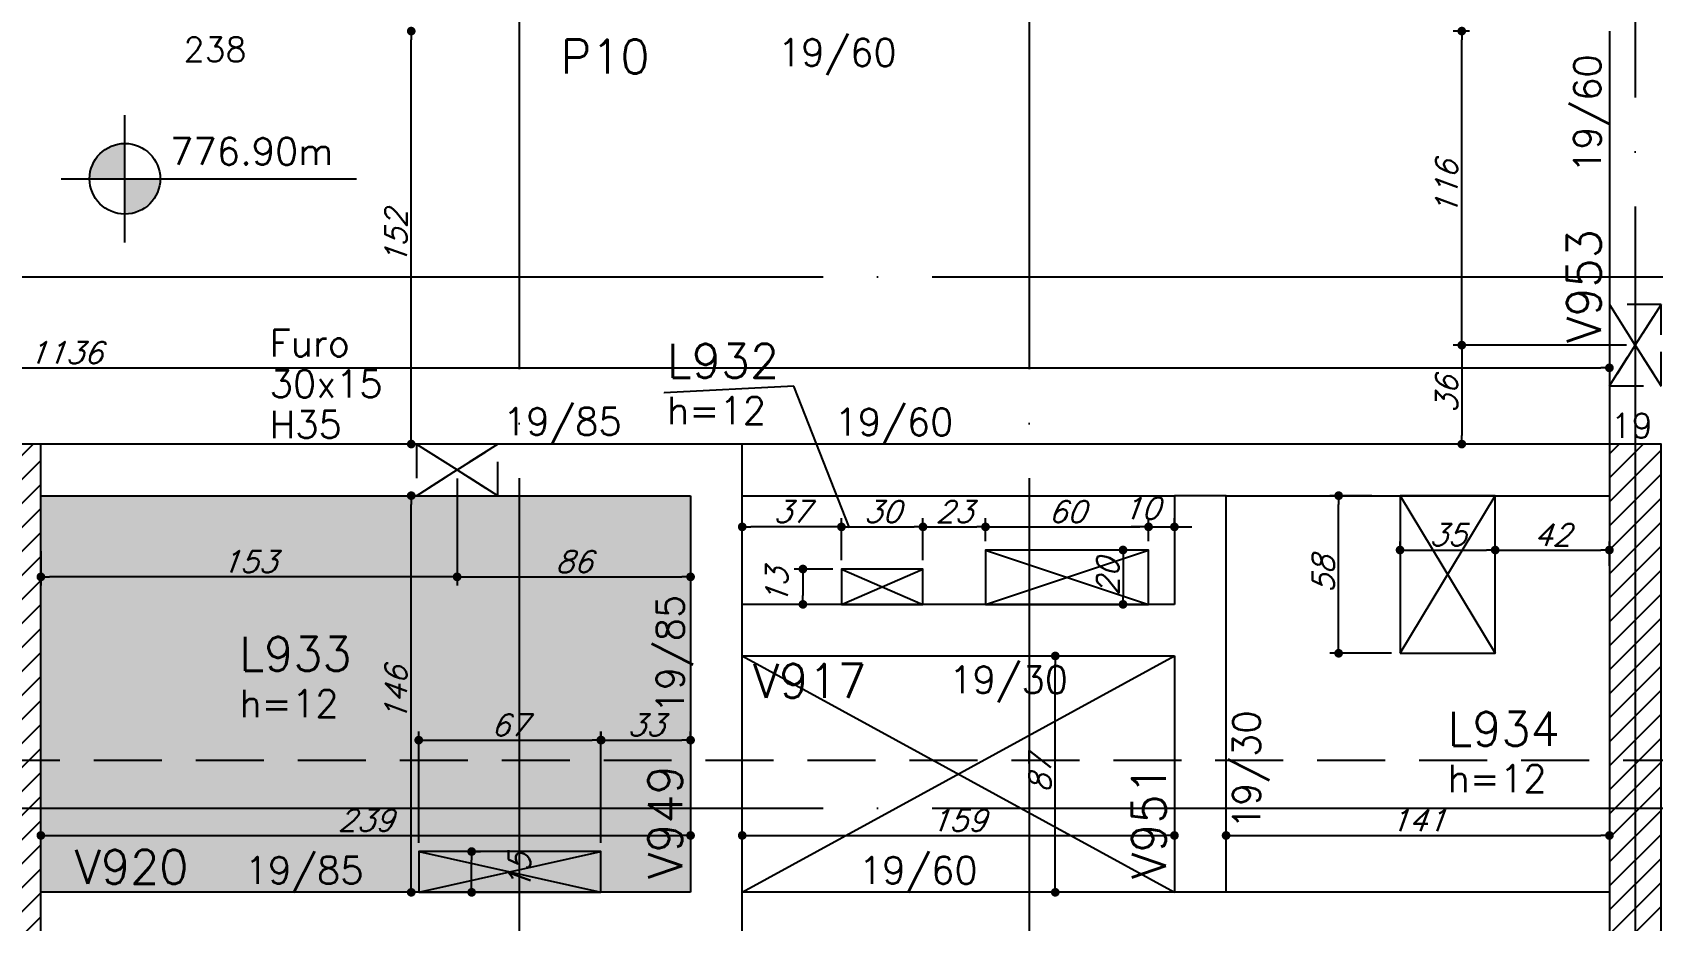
# Model space of a CAD drawing. Extents: x -4245 to 5400, y -2094 to 2406.
# Drawn here: x 16 to 612, y 318 to 645 of the extents above; entities that cross this region are included whole.
import ezdxf
from ezdxf import colors
from ezdxf.entities.mleader import LeaderData, LeaderLine
from ezdxf.enums import TextEntityAlignment as Align
from ezdxf.math import Vec2, Vec3

# ---------------------------------------------------------------- set-up
doc = ezdxf.new("R2010")
doc.units = 0
doc.header["$LTSCALE"] = 50
doc.header["$MEASUREMENT"] = 0
for name, pattern in [('DASHED', [0.75, 0.5, -0.25]), ('EIXO', [6.8, 6, -0.4, 0, -0.4]), ('HIDDEN', [0.375, 0.25, -0.125])]:
    doc.linetypes.add(name, pattern=pattern)
doc.layers.get('0').update_dxf_attribs({"linetype": 'CONTINUOUS'})
doc.layers.get('DEFPOINTS').update_dxf_attribs({"linetype": 'CONTINUOUS'})
for name, color, linetype in [('F-AUX-RED', 1, 'CONTINUOUS'), ('F-COTAS', 106, 'CONTINUOUS'), ('F-COTAS-FUROS', 50, 'CONTINUOUS'), ('F-EIXO', 12, 'EIXO'), ('F-FURO-PAREDE', 2, 'HIDDEN'), ('F-FURO-PAREDE-TEXTOS', 2, 'CONTINUOUS'), ('F-LAJES-DIM', 2, 'CONTINUOUS'), ('F-LAJES-NOME', 4, 'CONTINUOUS'), ('F-NÍVEL-PLANTA', 2, 'CONTINUOUS'), ('F-PILARES-DIM', 172, 'CONTINUOUS'), ('F-PILARES-HACH', 174, 'CONTINUOUS'), ('F-PILARES-NOME', 170, 'CONTINUOUS'), ('F-PILARES-S', 170, 'CONTINUOUS'), ('F-TEXTO', 6, 'CONTINUOUS'), ('F-VIGAS', 3, 'CONTINUOUS'), ('F-VIGAS-DIM', 2, 'CONTINUOUS'), ('F-VIGAS-NOME', 4, 'CONTINUOUS'), ('F-VÃO', 1, 'CONTINUOUS')]:
    doc.layers.add(name, color=color, linetype=linetype)
doc.layers.add('F-DESNIVEL-4', color=7, linetype='CONTINUOUS', true_color=0xc3f1b6)
doc.styles.add('CP-TEXT-INCL', font='simplex.shx', dxfattribs={"oblique": 20})
doc.styles.add('MCP', font='simplex.shx')
doc.styles.add('ROMANS', font='simplex.shx')
doc.styles.get("Standard").update_dxf_attribs({"font": 'simplex.shx'})
doc.dimstyles.new('CP-COTAS-50', dxfattribs={"dimscale": 0.64, "dimtxt": 12.5, "dimasz": 5, "dimexe": 5, "dimexo": 5, "dimgap": 2.5, "dimtad": 1, "dimdec": 1, "dimdsep": 46, "dimtxsty": 'CP-TEXT-INCL', "dimblk1": 'DOT', "dimblk2": 'DOT', "dimsah": 1, "dimcen": 9, "dimclrd": 256, "dimclre": 256, "dimclrt": 256, "dimadec": 0, "dimazin": 0, "dimtfac": 1, "dimtdec": 1, "dimtmove": 2, "dimatfit": 3, "dimldrblk": 'DOT', "dimfxl": 0, "dimtolj": 1, "dimarcsym": 0})

# ---------------------------------------------------------------- blocks, each defined once
blk = doc.blocks.new('Nível - Planta')
at = {"layer": 'F-NÍVEL-PLANTA'}
h = blk.add_hatch(color=71, dxfattribs=at)
h.paths.add_polyline_path([(0, 0), (0, 0.26, 0.414214), (-0.26, 0)])
h.paths.add_polyline_path([(0.26, 0), (0, 0), (0, -0.26, 0.414214)])
for p, q in [((0, -0.469), (0, 0.469)), ((-0.469, 0), (1.704, 0))]:
    blk.add_line(p, q, dxfattribs=at)
blk.add_circle((0, 0), 0.26, dxfattribs=at)
at = {"layer": 'F-TEXTO', "color": 3, "style": 'MCP'}
blk.add_attdef('NÍVEL', (0.333, 0.102), '', height=0.2, dxfattribs=at)
blk = doc.blocks.new('_DOT')
at = {"color": 0, "linetype": 'ByBlock'}
blk.add_line((-0.5, 0), (-1, 0), dxfattribs=at)
at = {"color": 0, "linetype": 'ByBlock', "const_width": 0.5}
blk.add_lwpolyline([(-0.25, 0, 1), (0.25, 0, 1)], format="xyb", close=True, dxfattribs=at)
blk = doc.blocks.new('*D43')
at = {"layer": 'DEFPOINTS', "color": 0, "linetype": 'Continuous', "transparency": 16777216}
for p in [(155.25, 474.5), (155.25, 474.5), (155.25, 328.5)]:
    blk.add_point(p, dxfattribs=at)
at = {"layer": 'F-COTAS', "linetype": 'Continuous', "lineweight": -2, "transparency": 16777216}
blk.add_line((155.25, 331.7), (155.25, 471.3), dxfattribs=at)
at = {"layer": 'F-COTAS', "linetype": 'Continuous', "lineweight": -2, "transparency": 16777216, "xscale": 3.2, "yscale": 3.2, "zscale": 3.2}
for p, rotation in [((155.25, 474.5), 90), ((155.25, 328.5), 270)]:
    blk.add_blockref('_DOT', p, dxfattribs=dict(at, rotation=rotation))
at = {"layer": 'F-COTAS', "linetype": 'Continuous', "transparency": 16777216, "insert": (149.65, 401.5), "char_height": 8, "attachment_point": 5, "rotation": 90, "style": 'CP-TEXT-INCL'}
blk.add_mtext('\\A1;146', dxfattribs=at)
blk = doc.blocks.new('*D44')
at = {"layer": 'DEFPOINTS', "color": 0, "linetype": 'Continuous', "transparency": 16777216}
for p in [(155.25, 645.5), (155.25, 645.5), (155.25, 493.5)]:
    blk.add_point(p, dxfattribs=at)
at = {"layer": 'F-COTAS', "linetype": 'Continuous', "lineweight": -2, "transparency": 16777216}
blk.add_line((155.25, 496.7), (155.25, 642.3), dxfattribs=at)
at = {"layer": 'F-COTAS', "linetype": 'Continuous', "lineweight": -2, "transparency": 16777216, "xscale": 3.2, "yscale": 3.2, "zscale": 3.2}
for p, rotation in [((155.25, 645.5), 90), ((155.25, 493.5), 270)]:
    blk.add_blockref('_DOT', p, dxfattribs=dict(at, rotation=rotation))
at = {"layer": 'F-COTAS', "linetype": 'Continuous', "transparency": 16777216, "insert": (149.65, 569.5), "char_height": 8, "attachment_point": 5, "rotation": 90, "style": 'CP-TEXT-INCL'}
blk.add_mtext('\\A1;152', dxfattribs=at)
blk = doc.blocks.new('*D47')
at = {"layer": 'DEFPOINTS', "color": 0, "linetype": 'Continuous', "transparency": 16777216}
for p in [(392.16, 415.5), (392.16, 415.5), (392.16, 328.5)]:
    blk.add_point(p, dxfattribs=at)
at = {"layer": 'F-COTAS', "linetype": 'Continuous', "lineweight": -2, "transparency": 16777216}
blk.add_line((392.16, 331.7), (392.16, 412.3), dxfattribs=at)
at = {"layer": 'F-COTAS', "linetype": 'Continuous', "lineweight": -2, "transparency": 16777216, "xscale": 3.2, "yscale": 3.2, "zscale": 3.2}
for p, rotation in [((392.16, 415.5), 90), ((392.16, 328.5), 270)]:
    blk.add_blockref('_DOT', p, dxfattribs=dict(at, rotation=rotation))
at = {"layer": 'F-COTAS', "linetype": 'Continuous', "transparency": 16777216, "insert": (386.56, 372), "char_height": 8, "attachment_point": 5, "rotation": 90, "style": 'CP-TEXT-INCL'}
blk.add_mtext('\\A1;87', dxfattribs=at)
blk = doc.blocks.new('*D102')
at = {"layer": 'DEFPOINTS', "color": 0, "linetype": 'Continuous', "transparency": 16777216}
for p in [(-540, 521.55), (596, 521.55), (596, 521.55)]:
    blk.add_point(p, dxfattribs=at)
at = {"layer": 'F-COTAS', "linetype": 'Continuous', "lineweight": -2, "transparency": 16777216}
blk.add_line((-536.8, 521.55), (592.8, 521.55), dxfattribs=at)
at = {"layer": 'F-COTAS', "linetype": 'Continuous', "lineweight": -2, "transparency": 16777216, "xscale": 3.2, "yscale": 3.2, "zscale": 3.2, "rotation": 180}
blk.add_blockref('_DOT', (-540, 521.55), dxfattribs=at)
at = {"layer": 'F-COTAS', "linetype": 'Continuous', "lineweight": -2, "transparency": 16777216, "xscale": 3.2, "yscale": 3.2, "zscale": 3.2}
blk.add_blockref('_DOT', (596, 521.55), dxfattribs=at)
at = {"layer": 'F-COTAS', "linetype": 'Continuous', "transparency": 16777216, "insert": (28, 527.15), "char_height": 8, "attachment_point": 5, "style": 'CP-TEXT-INCL'}
blk.add_mtext('\\A1;1136', dxfattribs=at)
blk = doc.blocks.new('*D119')
at = {"layer": 'DEFPOINTS', "color": 0, "linetype": 'Continuous', "transparency": 16777216}
for p in [(19, 349.43), (258, 349.43), (258, 349.43)]:
    blk.add_point(p, dxfattribs=at)
at = {"layer": 'F-COTAS', "linetype": 'Continuous', "lineweight": -2, "transparency": 16777216}
blk.add_line((22.2, 349.43), (254.8, 349.43), dxfattribs=at)
at = {"layer": 'F-COTAS', "linetype": 'Continuous', "lineweight": -2, "transparency": 16777216, "xscale": 3.2, "yscale": 3.2, "zscale": 3.2, "rotation": 180}
blk.add_blockref('_DOT', (19, 349.43), dxfattribs=at)
at = {"layer": 'F-COTAS', "linetype": 'Continuous', "lineweight": -2, "transparency": 16777216, "xscale": 3.2, "yscale": 3.2, "zscale": 3.2}
blk.add_blockref('_DOT', (258, 349.43), dxfattribs=at)
at = {"layer": 'F-COTAS', "linetype": 'Continuous', "transparency": 16777216, "insert": (138.5, 355.03), "char_height": 8, "attachment_point": 5, "style": 'CP-TEXT-INCL'}
blk.add_mtext('\\A1;239', dxfattribs=at)
blk = doc.blocks.new('*D120')
at = {"layer": 'DEFPOINTS', "color": 0, "linetype": 'Continuous', "transparency": 16777216}
for p in [(277, 349.43), (436, 349.43), (436, 349.43)]:
    blk.add_point(p, dxfattribs=at)
at = {"layer": 'F-COTAS', "linetype": 'Continuous', "lineweight": -2, "transparency": 16777216}
blk.add_line((280.2, 349.43), (432.8, 349.43), dxfattribs=at)
at = {"layer": 'F-COTAS', "linetype": 'Continuous', "lineweight": -2, "transparency": 16777216, "xscale": 3.2, "yscale": 3.2, "zscale": 3.2, "rotation": 180}
blk.add_blockref('_DOT', (277, 349.43), dxfattribs=at)
at = {"layer": 'F-COTAS', "linetype": 'Continuous', "lineweight": -2, "transparency": 16777216, "xscale": 3.2, "yscale": 3.2, "zscale": 3.2}
blk.add_blockref('_DOT', (436, 349.43), dxfattribs=at)
at = {"layer": 'F-COTAS', "linetype": 'Continuous', "transparency": 16777216, "insert": (356.5, 355.03), "char_height": 8, "attachment_point": 5, "style": 'CP-TEXT-INCL'}
blk.add_mtext('\\A1;159', dxfattribs=at)
blk = doc.blocks.new('*D121')
at = {"layer": 'DEFPOINTS', "color": 0, "linetype": 'Continuous', "transparency": 16777216}
for p in [(455, 349.43), (596, 349.43), (596, 349.43)]:
    blk.add_point(p, dxfattribs=at)
at = {"layer": 'F-COTAS', "linetype": 'Continuous', "lineweight": -2, "transparency": 16777216}
blk.add_line((458.2, 349.43), (592.8, 349.43), dxfattribs=at)
at = {"layer": 'F-COTAS', "linetype": 'Continuous', "lineweight": -2, "transparency": 16777216, "xscale": 3.2, "yscale": 3.2, "zscale": 3.2, "rotation": 180}
blk.add_blockref('_DOT', (455, 349.43), dxfattribs=at)
at = {"layer": 'F-COTAS', "linetype": 'Continuous', "lineweight": -2, "transparency": 16777216, "xscale": 3.2, "yscale": 3.2, "zscale": 3.2}
blk.add_blockref('_DOT', (596, 349.43), dxfattribs=at)
at = {"layer": 'F-COTAS', "linetype": 'Continuous', "transparency": 16777216, "insert": (525.5, 355.03), "char_height": 8, "attachment_point": 5, "style": 'CP-TEXT-INCL'}
blk.add_mtext('\\A1;141', dxfattribs=at)
blk = doc.blocks.new('*U151')
at = {"layer": 'F-EIXO'}
blk.add_line((0, 0), (7285, 0), dxfattribs=at)
at = {"layer": 'F-TEXTO', "style": 'ROMANS'}
blk.add_attdef('EIXO', text='', height=17.5, dxfattribs=at).set_placement((-28.2072, 0), align=Align.MIDDLE_CENTER)
blk = doc.blocks.new('*U153')
at = {"layer": 'F-EIXO'}
blk.add_line((0, 0), (0, -2655), dxfattribs=at)
at = {"layer": 'F-TEXTO', "style": 'ROMANS'}
blk.add_attdef('EIXO', text='', height=17.5, rotation=360, dxfattribs=at).set_placement((0, 28.21), align=Align.MIDDLE_CENTER)
blk = doc.blocks.new('*U174')
at = {"layer": 'F-EIXO'}
blk.add_line((0, 0), (0, -2755), dxfattribs=at)
at = {"layer": 'F-TEXTO', "style": 'ROMANS'}
blk.add_attdef('EIXO', text='', height=17.5, rotation=360, dxfattribs=at).set_placement((0, 28.2072), align=Align.MIDDLE_CENTER)
blk = doc.blocks.new('*U175')
at = {"layer": 'F-EIXO'}
blk.add_line((0, 0), (0, -2655), dxfattribs=at)
at = {"layer": 'F-TEXTO', "style": 'ROMANS'}
blk.add_attdef('EIXO', text='', height=17.5, rotation=360, dxfattribs=at).set_placement((0, 28.21), align=Align.MIDDLE_CENTER)
blk = doc.blocks.new('*U167')
at = {"layer": 'F-EIXO'}
blk.add_line((0, 0), (7285, 0), dxfattribs=at)
at = {"layer": 'F-TEXTO', "style": 'ROMANS'}
blk.add_attdef('EIXO', text='', height=17.5, dxfattribs=at).set_placement((-28.2072, 0), align=Align.MIDDLE_CENTER)
blk = doc.blocks.new('*U323')
at = {"layer": 'F-VÃO'}
for p, q in [((0, 0), (35, 58)), ((0, 58), (35, 0))]:
    blk.add_line(p, q, dxfattribs=at)
at = {"layer": 'F-VÃO', "color": 3}
blk.add_lwpolyline([(0, 0), (35, 0), (35, 58), (0, 58)], close=True, dxfattribs=at)
blk = doc.blocks.new('*U339')
at = {"layer": 'F-VÃO'}
for p, q in [((0, 0), (67, 15)), ((0, 15), (67, 0))]:
    blk.add_line(p, q, dxfattribs=at)
at = {"layer": 'F-VÃO', "color": 3}
blk.add_lwpolyline([(0, 0), (67, 0), (67, 15), (0, 15)], close=True, dxfattribs=at)
blk = doc.blocks.new('*D417')
at = {"layer": 'DEFPOINTS', "color": 0, "linetype": 'Continuous', "transparency": 16777216}
for p in [(496.4, 474.5), (511.77, 474.5), (519, 416.5)]:
    blk.add_point(p, dxfattribs=at)
at = {"layer": 'F-COTAS-FUROS', "linetype": 'Continuous', "lineweight": -2, "transparency": 16777216}
for p, q in [((508.57, 474.5), (493.2, 474.5)), ((496.4, 419.7), (496.4, 471.3)), ((515.8, 416.5), (493.2, 416.5))]:
    blk.add_line(p, q, dxfattribs=at)
at = {"layer": 'F-COTAS-FUROS', "linetype": 'Continuous', "lineweight": -2, "transparency": 16777216, "xscale": 3.2, "yscale": 3.2, "zscale": 3.2}
for p, rotation in [((496.4, 474.5), 90), ((496.4, 416.5), 270)]:
    blk.add_blockref('_DOT', p, dxfattribs=dict(at, rotation=rotation))
at = {"layer": 'F-COTAS-FUROS', "linetype": 'Continuous', "transparency": 16777216, "insert": (490.8, 445.5), "char_height": 8, "attachment_point": 5, "rotation": 90, "style": 'CP-TEXT-INCL'}
blk.add_mtext('\\A1;58', dxfattribs=at)
blk = doc.blocks.new('*D418')
at = {"layer": 'DEFPOINTS', "color": 0, "linetype": 'Continuous', "transparency": 16777216}
for p in [(554, 454.49), (519, 450.97), (554, 450.97)]:
    blk.add_point(p, dxfattribs=at)
at = {"layer": 'F-COTAS-FUROS', "linetype": 'Continuous', "lineweight": -2, "transparency": 16777216}
for p, q in [((519, 454.17), (519, 457.69)), ((522.2, 454.49), (550.8, 454.49)), ((554, 454.17), (554, 457.69))]:
    blk.add_line(p, q, dxfattribs=at)
at = {"layer": 'F-COTAS-FUROS', "linetype": 'Continuous', "lineweight": -2, "transparency": 16777216, "xscale": 3.2, "yscale": 3.2, "zscale": 3.2, "rotation": 180}
blk.add_blockref('_DOT', (519, 454.49), dxfattribs=at)
at = {"layer": 'F-COTAS-FUROS', "linetype": 'Continuous', "lineweight": -2, "transparency": 16777216, "xscale": 3.2, "yscale": 3.2, "zscale": 3.2}
blk.add_blockref('_DOT', (554, 454.49), dxfattribs=at)
at = {"layer": 'F-COTAS-FUROS', "linetype": 'Continuous', "transparency": 16777216, "insert": (536.5, 460.09), "char_height": 8, "attachment_point": 5, "style": 'CP-TEXT-INCL'}
blk.add_mtext('\\A1;35', dxfattribs=at)
blk = doc.blocks.new('*D419')
at = {"layer": 'DEFPOINTS', "color": 0, "linetype": 'Continuous', "transparency": 16777216}
for p in [(596, 454.49), (554, 445.5), (596, 445.5)]:
    blk.add_point(p, dxfattribs=at)
at = {"layer": 'F-COTAS-FUROS', "linetype": 'Continuous', "lineweight": -2, "transparency": 16777216}
for p, q in [((554, 448.7), (554, 457.69)), ((557.2, 454.49), (592.8, 454.49)), ((596, 448.7), (596, 457.69))]:
    blk.add_line(p, q, dxfattribs=at)
at = {"layer": 'F-COTAS-FUROS', "linetype": 'Continuous', "lineweight": -2, "transparency": 16777216, "xscale": 3.2, "yscale": 3.2, "zscale": 3.2, "rotation": 180}
blk.add_blockref('_DOT', (554, 454.49), dxfattribs=at)
at = {"layer": 'F-COTAS-FUROS', "linetype": 'Continuous', "lineweight": -2, "transparency": 16777216, "xscale": 3.2, "yscale": 3.2, "zscale": 3.2}
blk.add_blockref('_DOT', (596, 454.49), dxfattribs=at)
at = {"layer": 'F-COTAS-FUROS', "linetype": 'Continuous', "transparency": 16777216, "insert": (575, 460.09), "char_height": 8, "attachment_point": 5, "style": 'CP-TEXT-INCL'}
blk.add_mtext('\\A1;42', dxfattribs=at)
blk = doc.blocks.new('*D455')
at = {"layer": 'DEFPOINTS', "color": 0, "linetype": 'Continuous', "transparency": 16777216}
for p in [(173.93, 343.5), (177.47, 343.5), (173.93, 328.5)]:
    blk.add_point(p, dxfattribs=at)
at = {"layer": 'F-COTAS-FUROS', "linetype": 'Continuous', "lineweight": -2, "transparency": 16777216}
for p, q in [((177.13, 343.5), (180.67, 343.5)), ((177.47, 331.7), (177.47, 340.3)), ((177.13, 328.5), (180.67, 328.5))]:
    blk.add_line(p, q, dxfattribs=at)
at = {"layer": 'F-COTAS-FUROS', "linetype": 'Continuous', "lineweight": -2, "transparency": 16777216, "xscale": 3.2, "yscale": 3.2, "zscale": 3.2}
for p, rotation in [((177.47, 343.5), 90), ((177.47, 328.5), 270)]:
    blk.add_blockref('_DOT', p, dxfattribs=dict(at, rotation=rotation))
at = {"layer": 'F-COTAS-FUROS', "linetype": 'Continuous', "transparency": 16777216, "insert": (195.07, 336), "char_height": 8, "attachment_point": 5, "rotation": 90, "style": 'CP-TEXT-INCL'}
blk.add_mtext('\\A1;15', dxfattribs=at)
blk = doc.blocks.new('*D456')
at = {"layer": 'DEFPOINTS', "color": 0, "linetype": 'Continuous', "transparency": 16777216}
for p in [(225, 384.52), (158, 343.5), (225, 343.5)]:
    blk.add_point(p, dxfattribs=at)
at = {"layer": 'F-COTAS-FUROS', "linetype": 'Continuous', "lineweight": -2, "transparency": 16777216}
for p, q in [((158, 346.7), (158, 387.72)), ((225, 346.7), (225, 387.72)), ((161.2, 384.52), (221.8, 384.52))]:
    blk.add_line(p, q, dxfattribs=at)
at = {"layer": 'F-COTAS-FUROS', "linetype": 'Continuous', "lineweight": -2, "transparency": 16777216, "xscale": 3.2, "yscale": 3.2, "zscale": 3.2, "rotation": 180}
blk.add_blockref('_DOT', (158, 384.52), dxfattribs=at)
at = {"layer": 'F-COTAS-FUROS', "linetype": 'Continuous', "lineweight": -2, "transparency": 16777216, "xscale": 3.2, "yscale": 3.2, "zscale": 3.2}
blk.add_blockref('_DOT', (225, 384.52), dxfattribs=at)
at = {"layer": 'F-COTAS-FUROS', "linetype": 'Continuous', "transparency": 16777216, "insert": (191.5, 390.12), "char_height": 8, "attachment_point": 5, "style": 'CP-TEXT-INCL'}
blk.add_mtext('\\A1;67', dxfattribs=at)
blk = doc.blocks.new('*D457')
at = {"layer": 'DEFPOINTS', "color": 0, "linetype": 'Continuous', "transparency": 16777216}
for p in [(258, 384.52), (225.13, 379.85), (258, 379.85)]:
    blk.add_point(p, dxfattribs=at)
at = {"layer": 'F-COTAS-FUROS', "linetype": 'Continuous', "lineweight": -2, "transparency": 16777216}
for p, q in [((225.13, 383.05), (225.13, 387.72)), ((258, 383.05), (258, 387.72)), ((228.33, 384.52), (254.8, 384.52))]:
    blk.add_line(p, q, dxfattribs=at)
at = {"layer": 'F-COTAS-FUROS', "linetype": 'Continuous', "lineweight": -2, "transparency": 16777216, "xscale": 3.2, "yscale": 3.2, "zscale": 3.2, "rotation": 180}
blk.add_blockref('_DOT', (225.13, 384.52), dxfattribs=at)
at = {"layer": 'F-COTAS-FUROS', "linetype": 'Continuous', "lineweight": -2, "transparency": 16777216, "xscale": 3.2, "yscale": 3.2, "zscale": 3.2}
blk.add_blockref('_DOT', (258, 384.52), dxfattribs=at)
at = {"layer": 'F-COTAS-FUROS', "linetype": 'Continuous', "transparency": 16777216, "insert": (241.56, 390.12), "char_height": 8, "attachment_point": 5, "style": 'CP-TEXT-INCL'}
blk.add_mtext('\\A1;33', dxfattribs=at)
blk = doc.blocks.new('*D486')
at = {"layer": 'DEFPOINTS', "color": 0, "linetype": 'Continuous', "transparency": 16777216}
for p in [(172.13, 484), (19, 457.3), (19, 444.62)]:
    blk.add_point(p, dxfattribs=at)
at = {"layer": 'F-COTAS-FUROS', "linetype": 'Continuous', "lineweight": -2, "transparency": 16777216}
for p, q in [((172.13, 480.8), (172.13, 441.42)), ((19, 454.1), (19, 441.42)), ((168.93, 444.62), (22.2, 444.62))]:
    blk.add_line(p, q, dxfattribs=at)
at = {"layer": 'F-COTAS-FUROS', "linetype": 'Continuous', "lineweight": -2, "transparency": 16777216, "xscale": 3.2, "yscale": 3.2, "zscale": 3.2, "rotation": 180}
blk.add_blockref('_DOT', (19, 444.62), dxfattribs=at)
at = {"layer": 'F-COTAS-FUROS', "linetype": 'Continuous', "lineweight": -2, "transparency": 16777216, "xscale": 3.2, "yscale": 3.2, "zscale": 3.2}
blk.add_blockref('_DOT', (172.13, 444.62), dxfattribs=at)
at = {"layer": 'F-COTAS-FUROS', "linetype": 'Continuous', "transparency": 16777216, "insert": (95.56, 450.22), "char_height": 8, "attachment_point": 5, "style": 'CP-TEXT-INCL'}
blk.add_mtext('\\A1;153', dxfattribs=at)
blk = doc.blocks.new('*D487')
at = {"layer": 'DEFPOINTS', "color": 0, "linetype": 'Continuous', "transparency": 16777216}
for p in [(172.13, 484), (258, 458.23), (258, 444.62)]:
    blk.add_point(p, dxfattribs=at)
at = {"layer": 'F-COTAS-FUROS', "linetype": 'Continuous', "lineweight": -2, "transparency": 16777216}
for p, q in [((172.13, 480.8), (172.13, 441.42)), ((258, 455.03), (258, 441.42)), ((175.33, 444.62), (254.8, 444.62))]:
    blk.add_line(p, q, dxfattribs=at)
at = {"layer": 'F-COTAS-FUROS', "linetype": 'Continuous', "lineweight": -2, "transparency": 16777216, "xscale": 3.2, "yscale": 3.2, "zscale": 3.2, "rotation": 180}
blk.add_blockref('_DOT', (172.13, 444.62), dxfattribs=at)
at = {"layer": 'F-COTAS-FUROS', "linetype": 'Continuous', "lineweight": -2, "transparency": 16777216, "xscale": 3.2, "yscale": 3.2, "zscale": 3.2}
blk.add_blockref('_DOT', (258, 444.62), dxfattribs=at)
at = {"layer": 'F-COTAS-FUROS', "linetype": 'Continuous', "transparency": 16777216, "insert": (215.06, 450.22), "char_height": 8, "attachment_point": 5, "style": 'CP-TEXT-INCL'}
blk.add_mtext('\\A1;86', dxfattribs=at)
blk = doc.blocks.new('*D508')
at = {"layer": 'DEFPOINTS', "color": 0, "linetype": 'Continuous', "transparency": 16777216}
for p in [(605.5, 529.91), (541.7, 493.5), (556.38, 493.5)]:
    blk.add_point(p, dxfattribs=at)
at = {"layer": 'F-COTAS-FUROS', "linetype": 'Continuous', "lineweight": -2, "transparency": 16777216}
for p, q in [((602.3, 529.91), (538.5, 529.91)), ((541.7, 526.71), (541.7, 496.7)), ((553.18, 493.5), (538.5, 493.5))]:
    blk.add_line(p, q, dxfattribs=at)
at = {"layer": 'F-COTAS-FUROS', "linetype": 'Continuous', "lineweight": -2, "transparency": 16777216, "xscale": 3.2, "yscale": 3.2, "zscale": 3.2}
for p, rotation in [((541.7, 529.91), 90), ((541.7, 493.5), 270)]:
    blk.add_blockref('_DOT', p, dxfattribs=dict(at, rotation=rotation))
at = {"layer": 'F-COTAS-FUROS', "linetype": 'Continuous', "transparency": 16777216, "insert": (536.1, 511.7), "char_height": 8, "attachment_point": 5, "rotation": 90, "style": 'CP-TEXT-INCL'}
blk.add_mtext('\\A1;36', dxfattribs=at)
blk = doc.blocks.new('*D509')
at = {"layer": 'DEFPOINTS', "color": 0, "linetype": 'Continuous', "transparency": 16777216}
for p in [(541.7, 645.5), (547.68, 645.5), (605.5, 529.91)]:
    blk.add_point(p, dxfattribs=at)
at = {"layer": 'F-COTAS-FUROS', "linetype": 'Continuous', "lineweight": -2, "transparency": 16777216}
for p, q in [((544.48, 645.5), (538.5, 645.5)), ((541.7, 533.11), (541.7, 642.3)), ((602.3, 529.91), (538.5, 529.91))]:
    blk.add_line(p, q, dxfattribs=at)
at = {"layer": 'F-COTAS-FUROS', "linetype": 'Continuous', "lineweight": -2, "transparency": 16777216, "xscale": 3.2, "yscale": 3.2, "zscale": 3.2}
for p, rotation in [((541.7, 645.5), 90), ((541.7, 529.91), 270)]:
    blk.add_blockref('_DOT', p, dxfattribs=dict(at, rotation=rotation))
at = {"layer": 'F-COTAS-FUROS', "linetype": 'Continuous', "transparency": 16777216, "insert": (536.1, 587.7), "char_height": 8, "attachment_point": 5, "rotation": 90, "style": 'CP-TEXT-INCL'}
blk.add_mtext('\\A1;116', dxfattribs=at)
blk = doc.blocks.new('*U520')
at = {"layer": 'F-VÃO'}
for p, q in [((0, 0), (30, 13)), ((0, 13), (30, 0))]:
    blk.add_line(p, q, dxfattribs=at)
at = {"layer": 'F-VÃO', "color": 3}
blk.add_lwpolyline([(0, 0), (30, 0), (30, 13), (0, 13)], close=True, dxfattribs=at)
blk = doc.blocks.new('*U517')
at = {"layer": 'F-VÃO'}
for p, q in [((0, 0), (60, 20)), ((0, 20), (60, 0))]:
    blk.add_line(p, q, dxfattribs=at)
at = {"layer": 'F-VÃO', "color": 3}
blk.add_lwpolyline([(0, 0), (60, 0), (60, 20), (0, 20)], close=True, dxfattribs=at)
blk = doc.blocks.new('*D523')
at = {"layer": 'DEFPOINTS', "color": 0, "linetype": 'Continuous', "transparency": 16777216}
for p in [(343.5, 463.01), (313.5, 447.5), (343.5, 447.5)]:
    blk.add_point(p, dxfattribs=at)
at = {"layer": 'F-COTAS-FUROS', "linetype": 'Continuous', "lineweight": -2, "transparency": 16777216}
for p, q in [((313.5, 450.7), (313.5, 466.21)), ((343.5, 450.7), (343.5, 466.21)), ((316.7, 463.01), (340.3, 463.01))]:
    blk.add_line(p, q, dxfattribs=at)
at = {"layer": 'F-COTAS-FUROS', "linetype": 'Continuous', "lineweight": -2, "transparency": 16777216, "xscale": 3.2, "yscale": 3.2, "zscale": 3.2, "rotation": 180}
blk.add_blockref('_DOT', (313.5, 463.01), dxfattribs=at)
at = {"layer": 'F-COTAS-FUROS', "linetype": 'Continuous', "lineweight": -2, "transparency": 16777216, "xscale": 3.2, "yscale": 3.2, "zscale": 3.2}
blk.add_blockref('_DOT', (343.5, 463.01), dxfattribs=at)
at = {"layer": 'F-COTAS-FUROS', "linetype": 'Continuous', "transparency": 16777216, "insert": (328.5, 468.61), "char_height": 8, "attachment_point": 5, "style": 'CP-TEXT-INCL'}
blk.add_mtext('\\A1;30', dxfattribs=at)
blk = doc.blocks.new('*D524')
at = {"layer": 'DEFPOINTS', "color": 0, "linetype": 'Continuous', "transparency": 16777216}
for p in [(366.5, 463.01), (366.5, 454.5), (343.5, 447.5)]:
    blk.add_point(p, dxfattribs=at)
at = {"layer": 'F-COTAS-FUROS', "linetype": 'Continuous', "lineweight": -2, "transparency": 16777216}
for p, q in [((343.5, 450.7), (343.5, 466.21)), ((366.5, 457.7), (366.5, 466.21)), ((346.7, 463.01), (363.3, 463.01))]:
    blk.add_line(p, q, dxfattribs=at)
at = {"layer": 'F-COTAS-FUROS', "linetype": 'Continuous', "lineweight": -2, "transparency": 16777216, "xscale": 3.2, "yscale": 3.2, "zscale": 3.2, "rotation": 180}
blk.add_blockref('_DOT', (343.5, 463.01), dxfattribs=at)
at = {"layer": 'F-COTAS-FUROS', "linetype": 'Continuous', "lineweight": -2, "transparency": 16777216, "xscale": 3.2, "yscale": 3.2, "zscale": 3.2}
blk.add_blockref('_DOT', (366.5, 463.01), dxfattribs=at)
at = {"layer": 'F-COTAS-FUROS', "linetype": 'Continuous', "transparency": 16777216, "insert": (355, 468.61), "char_height": 8, "attachment_point": 5, "style": 'CP-TEXT-INCL'}
blk.add_mtext('\\A1;23', dxfattribs=at)
blk = doc.blocks.new('*D525')
at = {"layer": 'DEFPOINTS', "color": 0, "linetype": 'Continuous', "transparency": 16777216}
for p in [(426.5, 463.01), (366.5, 454.5), (426.5, 454.5)]:
    blk.add_point(p, dxfattribs=at)
at = {"layer": 'F-COTAS-FUROS', "linetype": 'Continuous', "lineweight": -2, "transparency": 16777216}
for p, q in [((366.5, 457.7), (366.5, 466.21)), ((426.5, 457.7), (426.5, 466.21)), ((369.7, 463.01), (423.3, 463.01))]:
    blk.add_line(p, q, dxfattribs=at)
at = {"layer": 'F-COTAS-FUROS', "linetype": 'Continuous', "lineweight": -2, "transparency": 16777216, "xscale": 3.2, "yscale": 3.2, "zscale": 3.2, "rotation": 180}
blk.add_blockref('_DOT', (366.5, 463.01), dxfattribs=at)
at = {"layer": 'F-COTAS-FUROS', "linetype": 'Continuous', "lineweight": -2, "transparency": 16777216, "xscale": 3.2, "yscale": 3.2, "zscale": 3.2}
blk.add_blockref('_DOT', (426.5, 463.01), dxfattribs=at)
at = {"layer": 'F-COTAS-FUROS', "linetype": 'Continuous', "transparency": 16777216, "insert": (396.5, 468.61), "char_height": 8, "attachment_point": 5, "style": 'CP-TEXT-INCL'}
blk.add_mtext('\\A1;60', dxfattribs=at)
blk = doc.blocks.new('*D526')
at = {"layer": 'DEFPOINTS', "color": 0, "linetype": 'Continuous', "transparency": 16777216}
for p in [(436, 463.01), (426.5, 458.52), (436, 458.52)]:
    blk.add_point(p, dxfattribs=at)
at = {"layer": 'F-COTAS-FUROS', "linetype": 'Continuous', "lineweight": -2, "transparency": 16777216}
for p, q in [((426.5, 461.72), (426.5, 466.21)), ((436, 461.72), (436, 466.21)), ((423.3, 463.01), (420.1, 463.01)), ((426.5, 463.01), (436, 463.01)), ((439.2, 463.01), (442.4, 463.01))]:
    blk.add_line(p, q, dxfattribs=at)
at = {"layer": 'F-COTAS-FUROS', "linetype": 'Continuous', "lineweight": -2, "transparency": 16777216, "xscale": 3.2, "yscale": 3.2, "zscale": 3.2}
blk.add_blockref('_DOT', (426.5, 463.01), dxfattribs=at)
at = {"layer": 'F-COTAS-FUROS', "linetype": 'Continuous', "lineweight": -2, "transparency": 16777216, "xscale": 3.2, "yscale": 3.2, "zscale": 3.2, "rotation": 180}
blk.add_blockref('_DOT', (436, 463.01), dxfattribs=at)
at = {"layer": 'F-COTAS-FUROS', "linetype": 'Continuous', "transparency": 16777216, "insert": (423.76, 469.82), "char_height": 8, "attachment_point": 5, "style": 'CP-TEXT-INCL'}
blk.add_mtext('\\A1;10', dxfattribs=at)
blk = doc.blocks.new('*D527')
at = {"layer": 'DEFPOINTS', "color": 0, "linetype": 'Continuous', "transparency": 16777216}
for p in [(277, 463.01), (277, 452.06), (313.5, 447.5)]:
    blk.add_point(p, dxfattribs=at)
at = {"layer": 'F-COTAS-FUROS', "linetype": 'Continuous', "lineweight": -2, "transparency": 16777216}
for p, q in [((277, 455.26), (277, 466.21)), ((313.5, 450.7), (313.5, 466.21)), ((310.3, 463.01), (280.2, 463.01))]:
    blk.add_line(p, q, dxfattribs=at)
at = {"layer": 'F-COTAS-FUROS', "linetype": 'Continuous', "lineweight": -2, "transparency": 16777216, "xscale": 3.2, "yscale": 3.2, "zscale": 3.2, "rotation": 180}
blk.add_blockref('_DOT', (277, 463.01), dxfattribs=at)
at = {"layer": 'F-COTAS-FUROS', "linetype": 'Continuous', "lineweight": -2, "transparency": 16777216, "xscale": 3.2, "yscale": 3.2, "zscale": 3.2}
blk.add_blockref('_DOT', (313.5, 463.01), dxfattribs=at)
at = {"layer": 'F-COTAS-FUROS', "linetype": 'Continuous', "transparency": 16777216, "insert": (295.25, 468.61), "char_height": 8, "attachment_point": 5, "style": 'CP-TEXT-INCL'}
blk.add_mtext('\\A1;37', dxfattribs=at)
blk = doc.blocks.new('*D528')
at = {"layer": 'DEFPOINTS', "color": 0, "linetype": 'Continuous', "transparency": 16777216}
for p in [(313.5, 447.5), (299.33, 434.5), (308.6, 434.5)]:
    blk.add_point(p, dxfattribs=at)
at = {"layer": 'F-COTAS-FUROS', "linetype": 'Continuous', "lineweight": -2, "transparency": 16777216}
for p, q in [((310.3, 447.5), (296.13, 447.5)), ((299.33, 444.3), (299.33, 437.7)), ((305.4, 434.5), (296.13, 434.5))]:
    blk.add_line(p, q, dxfattribs=at)
at = {"layer": 'F-COTAS-FUROS', "linetype": 'Continuous', "lineweight": -2, "transparency": 16777216, "xscale": 3.2, "yscale": 3.2, "zscale": 3.2}
for p, rotation in [((299.33, 447.5), 90), ((299.33, 434.5), 270)]:
    blk.add_blockref('_DOT', p, dxfattribs=dict(at, rotation=rotation))
at = {"layer": 'F-COTAS-FUROS', "linetype": 'Continuous', "transparency": 16777216, "insert": (289.73, 441), "char_height": 8, "attachment_point": 5, "rotation": 90, "style": 'CP-TEXT-INCL'}
blk.add_mtext('\\A1;13', dxfattribs=at)
blk = doc.blocks.new('*D529')
at = {"layer": 'DEFPOINTS', "color": 0, "linetype": 'Continuous', "transparency": 16777216}
for p in [(417.88, 454.5), (417.09, 434.5), (417.88, 434.5)]:
    blk.add_point(p, dxfattribs=at)
at = {"layer": 'F-COTAS-FUROS', "linetype": 'Continuous', "lineweight": -2, "transparency": 16777216}
for p, q in [((414.68, 454.5), (413.89, 454.5)), ((417.09, 451.3), (417.09, 437.7)), ((414.68, 434.5), (413.89, 434.5))]:
    blk.add_line(p, q, dxfattribs=at)
at = {"layer": 'F-COTAS-FUROS', "linetype": 'Continuous', "lineweight": -2, "transparency": 16777216, "xscale": 3.2, "yscale": 3.2, "zscale": 3.2}
for p, rotation in [((417.09, 454.5), 90), ((417.09, 434.5), 270)]:
    blk.add_blockref('_DOT', p, dxfattribs=dict(at, rotation=rotation))
at = {"layer": 'F-COTAS-FUROS', "linetype": 'Continuous', "transparency": 16777216, "insert": (411.49, 444.5), "char_height": 8, "attachment_point": 5, "rotation": 90, "style": 'CP-TEXT-INCL'}
blk.add_mtext('\\A1;20', dxfattribs=at)

msp = doc.modelspace()

# ---------------------------------------------------------------- hatches: boundary and pattern name
at = {"layer": 'F-PILARES-HACH', "linetype": 'Continuous'}
h = msp.add_hatch(dxfattribs=at)
h.set_pattern_fill('ANSI31', color=256, scale=50, style=0)
h.paths.add_polyline_path([(19, -24), (19, 493.5), (0, 493.5), (0, 0), (-219, 0), (-219, -24)], flags=16)
h = msp.add_hatch(dxfattribs=at)
h.set_pattern_fill('ANSI31', color=256, scale=50, style=0)
h.paths.add_polyline_path([(615, 24.5), (615, 493.5), (596, 493.5), (596, 43.5), (376, 43.5), (376, 24.5)], flags=16)

# ---------------------------------------------------------------- linework, layer by layer
at = {"layer": 'F-AUX-RED', "color": 4, "linetype": 'DASHED'}
msp.add_lwpolyline([(1.038, 377.176), (627.224, 377.176, -0.4142136), (677.224, 327.176), (677.224, -1.113, -0.4142136), (627.224, -51.113), (1.038, -51.113, -0.4142136), (-48.962, -1.113), (-48.962, 327.176, -0.4142136)], format="xyb", close=True, dxfattribs=at)
at = {"layer": 'F-DESNIVEL-4', "linetype": 'Continuous'}
msp.add_solid([(19, 328.5), (19, 474.5), (258, 328.5), (258, 474.5)], dxfattribs=at)
at = {"layer": 'F-FURO-PAREDE'}
for points in [[(605.5, 529.906), (615, 514.906), (615, 544.906), (605.5, 529.906), (615, 544.906), (596, 544.906), (605.5, 529.906), (596, 544.906), (596, 514.906), (605.5, 529.906), (596, 514.906), (615, 514.906), (605.5, 529.906)], [(172.126, 484), (157.126, 474.5), (187.126, 474.5), (172.126, 484), (187.126, 474.5), (187.126, 493.5), (172.126, 484), (187.126, 493.5), (157.126, 493.5), (172.126, 484), (157.126, 493.5), (157.126, 474.5), (172.126, 484)]]:
    msp.add_lwpolyline(points, dxfattribs=at)
at = {"layer": 'F-PILARES-S', "linetype": 'Continuous'}
for points in [[(19, -24), (19, 493.5), (0, 493.5), (0, 0), (-219, 0), (-219, -24), (19, -24)], [(615, 24.5), (615, 493.5), (596, 493.5), (596, 43.5), (376, 43.5), (376, 24.5), (615, 24.5)]]:
    msp.add_lwpolyline(points, dxfattribs=at)
at = {"layer": 'F-VIGAS'}
for points in [[(596, 645.5), (596, 493.5)], [(267.5, 493.5), (19, 493.5)], [(445.5, 493.5), (267.5, 493.5)], [(277, 434.5), (277, 493.5)], [(596, 493.5), (445.5, 493.5)], [(19, 474.5), (258, 474.5)], [(258, 474.5), (258, 425)], [(277, 474.5), (436, 474.5)], [(436, 474.5), (436, 434.5)], [(455, 474.5), (436, 474.5)], [(455, 474.5), (596, 474.5)], [(455, 425), (455, 474.5)], [(436, 434.5), (277, 434.5)], [(277, 309.5), (277, 434.5)], [(258, 425), (258, 328.5)], [(455, 328.5), (455, 425)], [(277, 415.5), (436, 415.5)], [(436, 415.5), (436, 328.5)], [(258, 328.5), (19, 328.5)], [(436, 328.5), (277, 328.5)], [(455, 328.5), (436, 328.5)], [(596, 328.5), (455, 328.5)]]:
    msp.add_lwpolyline(points, dxfattribs=at)
at = {"layer": 'F-VÃO'}
for p, q in [((277, 328.5), (436, 415.5)), ((277, 415.5), (436, 328.5))]:
    msp.add_line(p, q, dxfattribs=at)

# ---------------------------------------------------------------- block references
at = {"layer": 'F-EIXO', "linetype": 'Continuous'}
for name, p in [('*U174', (605.5, 1941.357)), ('*U153', (195, 1841.357)), ('*U175', (382.5, 1841.357)), ('*U151', (-3734.274, 555)), ('*U167', (-3734.274, 359.5))]:
    msp.add_blockref(name, p, dxfattribs=at)
at = {"layer": 'F-NÍVEL-PLANTA', "linetype": 'Continuous', "xscale": 50, "yscale": 50, "zscale": 50}
msp.add_blockref('Nível - Planta', (49.921, 591.146), dxfattribs=at).add_auto_attribs({'NÍVEL': '776.90m'})
at = {"layer": 'F-VÃO', "linetype": 'Continuous'}
for name, p in [('*U323', (519, 416.5)), ('*U517', (366.5, 434.5)), ('*U520', (313.5, 434.5)), ('*U339', (158, 328.5))]:
    msp.add_blockref(name, p, dxfattribs=at)

# ---------------------------------------------------------------- texts
at = {"layer": 'F-FURO-PAREDE-TEXTOS', "linetype": 'Continuous', "style": 'MCP'}
for s, p in [('Furo', (103.139, 525.692)), ('30x15', (103.139, 510.692)), ('H35', (103.139, 495.692))]:
    msp.add_text(s, height=10, dxfattribs=at).set_placement(p)
at = {"layer": 'F-LAJES-DIM', "linetype": 'Continuous', "style": 'MCP'}
for p in [(249.325, 500.874), (92.066, 393.015), (536.465, 365.393)]:
    msp.add_text('h=12', height=10, dxfattribs=at).set_placement(p)
at = {"layer": 'F-LAJES-NOME', "linetype": 'Continuous', "style": 'MCP'}
for s, p in [('L932', (249.325, 517.874)), ('L933', (92.066, 410.015)), ('L934', (536.465, 382.393))]:
    msp.add_text(s, height=12.5, dxfattribs=at).set_placement(p)
at = {"layer": 'F-PILARES-DIM', "linetype": 'Continuous', "style": 'MCP'}
for s, p in [('238', (71.5, 634.25)), ('19', (596.5, 495.75))]:
    msp.add_text(s, height=9, dxfattribs=at).set_placement(p)
at = {"layer": 'F-PILARES-NOME', "linetype": 'Continuous', "style": 'MCP'}
msp.add_text('P10', height=12.5, dxfattribs=at).set_placement((210.25, 629.875))
at = {"layer": 'F-VIGAS-DIM', "linetype": 'Continuous', "style": 'MCP'}
for s, p in [('19/60', (290.139, 632.647)), ('19/85', (188.965, 496.798)), ('19/60', (310.997, 496.625)), ('19/30', (353.175, 401.758)), ('19/85', (94, 331.625)), ('19/60', (319.925, 331.625))]:
    msp.add_text(s, height=10, dxfattribs=at).set_placement(p)
for s, p in [('19/60', (592.875, 593.267)), ('19/85', (255.521, 394.336)), ('19/30', (467.5, 351.75))]:
    msp.add_text(s, height=10, rotation=90, dxfattribs=at).set_placement(p)
at = {"layer": 'F-VIGAS-NOME', "linetype": 'Continuous', "style": 'MCP'}
for s, p in [('V953', (592.875, 530.767)), ('V949', (254.875, 333.45)), ('V951', (432.875, 333.45))]:
    msp.add_text(s, height=12.5, rotation=90, dxfattribs=at).set_placement(p)
for s, p in [('V917', (281, 400.088)), ('V920', (31.5, 331.625))]:
    msp.add_text(s, height=12.5, dxfattribs=at).set_placement(p)

# ---------------------------------------------------------------- dimensions: what is measured, and where the dimension line sits
at = {"layer": 'F-COTAS', "linetype": 'Continuous'}
for base, p1, p2, angle, picture, middle in [((155.251, 645.5), (155.251, 493.5), (155.251, 645.5), 270, '*D44', (149.651, 569.5)), ((596, 521.548), (-540, 521.548), (596, 521.548), 180, '*D102', (28, 527.148)), ((155.251, 474.5), (155.251, 328.5), (155.251, 474.5), 270, '*D43', (149.651, 401.5)), ((392.16, 415.5), (392.16, 328.5), (392.16, 415.5), 270, '*D47', (386.56, 372)), ((258, 349.425), (19, 349.425), (258, 349.425), 180, '*D119', (138.5, 355.025)), ((436, 349.425), (277, 349.425), (436, 349.425), 180, '*D120', (356.5, 355.025)), ((596, 349.425), (455, 349.425), (596, 349.425), 180, '*D121', (525.5, 355.025))]:
    dim = msp.add_linear_dim(base=base, p1=p1, p2=p2, angle=angle, dimstyle='CP-COTAS-50', dxfattribs=at)
    dim.commit()
    dim.dimension.update_dxf_attribs({"geometry": picture, "text_midpoint": middle})
at = {"layer": 'F-COTAS-FUROS', "linetype": 'Continuous'}
for base, p1, p2, picture, middle in [((541.701, 645.5), (605.5, 529.906), (547.685, 645.5), '*D509', (536.101, 587.703)), ((541.701, 493.5), (605.5, 529.906), (556.381, 493.5), '*D508', (536.101, 511.703)), ((496.404, 474.5), (519, 416.5), (511.773, 474.5), '*D417', (490.804, 445.5)), ((417.094, 434.5), (417.881, 454.5), (417.881, 434.5), '*D529', (411.494, 444.5)), ((299.326, 434.5), (313.5, 447.5), (308.602, 434.5), '*D528', (289.726, 441)), ((177.473, 343.5), (173.928, 328.5), (173.928, 343.5), '*D455', (195.073, 336))]:
    dim = msp.add_linear_dim(base=base, p1=p1, p2=p2, angle=90, dimstyle='CP-COTAS-50', override={"dimdec": 0, "dimfxl": 7.5}, dxfattribs=at)
    dim.commit()
    dim.dimension.update_dxf_attribs({"geometry": picture, "text_midpoint": middle})
for base, p1, p2, picture, middle in [((19, 444.621), (172.126, 484), (19, 457.303), '*D486', (95.563, 450.221)), ((258, 444.621), (172.126, 484), (258, 458.231), '*D487', (215.063, 450.221)), ((277, 463.005954501), (313.5, 447.5), (277, 452.060891221), '*D527', (295.25, 468.605954501)), ((343.5, 463.006), (313.5, 447.5), (343.5, 447.5), '*D523', (328.5, 468.606)), ((366.5, 463.006), (343.5, 447.5), (366.5, 454.5), '*D524', (355, 468.606)), ((426.5, 463.006), (366.5, 454.5), (426.5, 454.5), '*D525', (396.5, 468.606)), ((554, 454.493), (519, 450.974), (554, 450.974), '*D418', (536.5, 460.093)), ((596, 454.493), (554, 445.5), (596, 445.5), '*D419', (575, 460.093)), ((225, 384.523), (158, 343.5), (225, 343.5), '*D456', (191.5, 390.123)), ((258, 384.523), (225.125, 379.846), (258, 379.846), '*D457', (241.563, 390.123))]:
    dim = msp.add_linear_dim(base=base, p1=p1, p2=p2, dimstyle='CP-COTAS-50', override={"dimdec": 0, "dimfxl": 7.5}, dxfattribs=at)
    dim.commit()
    dim.dimension.update_dxf_attribs({"geometry": picture, "text_midpoint": middle})
dim = msp.add_linear_dim(base=(436, 463.005954501), p1=(426.5, 458.520629133), p2=(436, 458.520629133), dimstyle='CP-COTAS-50', override={"dimdec": 0, "dimfxl": 7.5}, dxfattribs=at)
dim.commit()
dim.dimension.update_dxf_attribs({"geometry": '*D526', "text_midpoint": (423.755872159, 469.820308803), "dimtype": 160})

# ---------------------------------------------------------------- leaders
at = {"layer": 'F-AUX-RED', "linetype": 'Continuous'}
ml = msp.add_multileader_mtext('Standard', dxfattribs=at)
ml.set_content('', color=256)
ml.set_leader_properties()
ml.build(insert=Vec2(0, 0))
ml.multileader.update_dxf_attribs({"text_right_attachment_type": 6, "dogleg_length": 0.36, "arrow_head_size": 0.18})
ctx = ml.context
ctx.base_point, ctx.char_height, ctx.arrow_head_size, ctx.landing_gap_size, ctx.plane_origin, ctx.plane_x_axis, ctx.plane_y_axis = Vec3(248.032, 514.783), 5, 0.18, 0.09, Vec3(316.522, 462.482), Vec3(0.9986295, 0.052336), Vec3(-0.052336, 0.9986295)
ctx.right_attachment, ctx.text_align_type = 6, 2
notes = []
notes.append((ctx, [(0, (1, 1, 0), (296.04, 514.795), (-0.9986295, -0.052336), 47.764, [(0, [(316.522, 462.482)], 0, [])])]))
ctx.mtext.insert, ctx.mtext.text_direction, ctx.mtext.rotation, ctx.mtext.alignment, ctx.mtext.flow_direction = Vec3(247.991, 517.284), Vec3(0.9986295, 0.052336), 0.0523599, 3, 5
for ctx, leaders in notes:
    for number, flags, end, landing, length, lines in leaders:
        leader = LeaderData()
        leader.index, (leader.has_last_leader_line, leader.has_dogleg_vector, leader.attachment_direction) = number, flags
        leader.last_leader_point, leader.dogleg_vector, leader.dogleg_length = Vec3(end), Vec3(landing), length
        for number, points, colour, breaks in lines:
            line = LeaderLine()
            line.index, line.vertices, line.color, line.breaks = number, Vec3.list(points), colors.encode_raw_color(colour), breaks
            leader.lines.append(line)
        ctx.leaders.append(leader)

doc.saveas('drawing.dxf')
